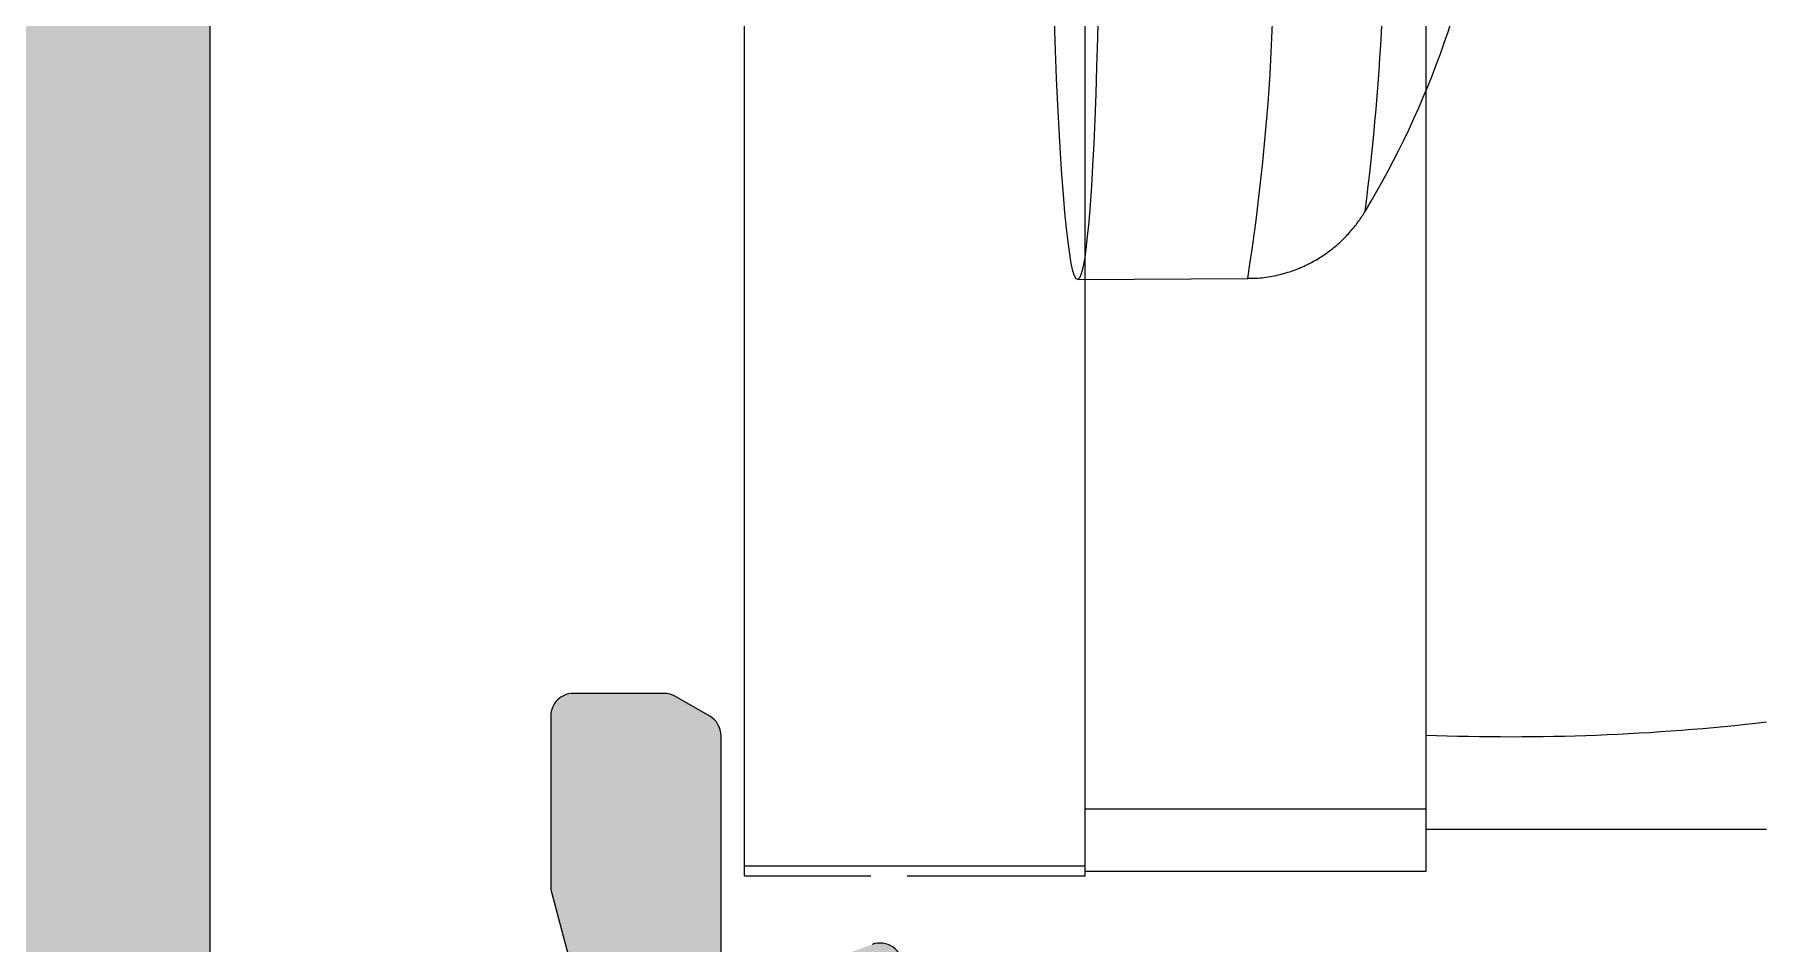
# Model space of a CAD drawing. Header units: millimetres. Extents: x 11061 to 11691, y 1937 to 2234.
# Drawn here: x 11309.14 to 11324.38, y 2113.62 to 2121.62 of the extents above; entities that cross this region are included whole.
import ezdxf

# ---------------------------------------------------------------- set-up
doc = ezdxf.new("R2010")
doc.units = ezdxf.units.MM
doc.layers.add('aksesuar', color=1, linetype='Continuous')

# ---------------------------------------------------------------- blocks, each defined once
blk = doc.blocks.new('fdhgdfhgf')
at = {"color": 7, "linetype": 'Continuous', "lineweight": 15}
for p, q in [((3133.558976584863, -760.0394378835497), (3133.558976584863, -742.761432514542)), ((3136.558976145277, -759.5389916980803), (3136.558976145277, -750.8858730737284)), ((3139.558975705693, -750.8858730737284), (3139.558975705693, -759.5389916980803)), ((3136.558976145277, -759.5389916980803), (3139.558975705693, -759.5389916980803)), ((3136.558976145277, -760.0394378835497), (3136.558976145277, -759.5389916980803)), ((3139.558975705693, -759.5389916980803), (3139.558975705693, -760.0886964658437)), ((3139.558975705693, -759.7167849028647), (3142.558976197431, -759.7167849028647)), ((3133.558976584863, -760.0394378835497), (3136.558976145277, -760.0394378835497)), ((3133.558976584863, -760.1284285495221), (3133.558976584863, -760.0394378835497)), ((3133.558976584863, -760.1284285495221), (3134.670924516211, -760.1284285495221)), ((3134.989664079438, -760.1284285495221), (3136.558976145277, -760.1284285495221)), ((3136.558976145277, -760.1284285495221), (3136.558976145277, -760.0394378835497)), ((3139.558975705693, -760.0886964658437), (3136.558976145277, -760.0886964658437))]:
    blk.add_line(p, q, dxfattribs=at)
blk.add_arc((3140.307864706759, -739.3420268029845), 19.56019817258553, 267.8058162588417, 276.6086046573972, dxfattribs=at)
blk = doc.blocks.new('V2 48 22')
at = {"color": 7, "linetype": 'Continuous', "lineweight": 15}
blk.add_line((3706.513717712516, 1267.080679624328), (3708.011803127812, 1267.089315885083), dxfattribs=at)
at = {"color": 7, "linetype": 'Continuous', "lineweight": 15, "flags": 128}
blk.add_lwpolyline([(3706.694588269634, 1269.468501595147), (3706.688463222574, 1269.206706897579), (3706.681490379742, 1268.955917722471), (3706.673698987666, 1268.717185966778), (3706.66512172615, 1268.491512954449), (3706.655794571212, 1268.279845236524), (3706.645756644178, 1268.083070620973), (3706.635050047605, 1267.902014448916), (3706.623719688681, 1267.737436132861), (3706.611813090864, 1267.590025971461), (3706.599380194568, 1267.460402254161), (3706.586473147677, 1267.349108667878), (3706.573146086834, 1267.256612016592), (3706.559454910363, 1267.183300263401), (3706.545457043815, 1267.129480903278), (3706.531211199108, 1267.095379673321), (3706.516777128266, 1267.08113960594), (3706.502215372797, 1267.086820428927), (3706.487587009764, 1267.112398314935), (3706.472953395608, 1267.157765981423), (3706.458375908788, 1267.222733140629), (3706.443915692351, 1267.307027297711), (3706.429633397473, 1267.41029489368), (3706.415588929058, 1267.532102788351), (3706.401841194491, 1267.671940077081), (3706.388447856546, 1267.829220233684), (3706.375465091538, 1268.003283570526), (3706.362947353694, 1268.193400005481), (3706.350947146759, 1268.398772124149), (3706.339514803769, 1268.618538524494), (3706.328698275945, 1268.851777429859), (3706.318542931563, 1269.097510555216), (3706.309091365667, 1269.354707210442)], dxfattribs=at)
at = {"color": 8, "linetype": 'Continuous', "lineweight": 15}
for centre, radius, start, end in [((3689.06330271929, 1270.06922536443), 19.18138494053185, 351.0626584181966, 3.424208091724548), ((3687.29764719511, 1270.451019572121), 21.92413279846724, 352.7430207501912, 2.20924098176922)]:
    blk.add_arc(centre, radius, start, end, dxfattribs=at)
at = {"color": 7, "linetype": 'Continuous', "lineweight": 15}
blk.add_arc((3702.191206405442, 1271.805839857831), 7.999999999999962, 328.9646077200936, 352.4806124000269, dxfattribs=at)
blk.add_open_spline([(3708.011809689319, 1267.09161934186), (3708.036220806564, 1267.091298709337), (3708.108922607079, 1267.09034379353), (3708.227814783418, 1267.107759101332), (3708.364736845338, 1267.141213195026), (3708.49319313351, 1267.189671709913), (3708.612058966475, 1267.250171755379), (3708.720397141333, 1267.321070424504), (3708.817327805069, 1267.400171578991), (3708.902500410469, 1267.485106629202), (3708.974474849576, 1267.573042161076), (3709.022275053408, 1267.640499786392), (3709.043083562985, 1267.677411647153), (3709.047289051465, 1267.684871691544)], degree=3, knots=[0, 0, 0, 0, 0.057544683664966, 0.1713810175236343, 0.2821290893682143, 0.390034033451184, 0.4952358012586823, 0.5977697263736178, 0.6975643341863405, 0.7943939378432187, 0.8878326353206889, 0.9773304975029175, 1, 1, 1, 1], dxfattribs=at)

msp = doc.modelspace()

# ---------------------------------------------------------------- hatches: boundary and pattern name
at = {"ltscale": 10}
h = msp.add_hatch(color=252, dxfattribs=at)
edge = h.paths.add_edge_path(flags=16)
edge.add_line((11294.58708712625, 2135.485401083617), (11294.58708719997, 2142.569714781076))
edge.add_line((11294.58708719997, 2142.569714781076), (11303.08708673056, 2142.569714781076))
edge.add_line((11303.08708673056, 2142.569714781076), (11303.08708700889, 2134.619715576526))
edge.add_arc((11304.08708702699, 2134.619715786475), 1.000000018096966, 180.0000120291892, 270.0000013099569)
edge.add_line((11304.08708704985, 2133.619715768378), (11308.98708718547, 2133.619716014891))
edge.add_line((11308.98708718547, 2133.619716014891), (11308.98708718547, 2105.769715827134))
edge.add_line((11308.98708718547, 2105.769715827134), (11294.58708719997, 2105.769715827134))
edge.add_line((11294.58708719997, 2105.769715827134), (11294.58708719997, 2133.619716014891))
edge.add_line((11294.58708719997, 2133.619716014891), (11295.8870870398, 2133.619715768377))
edge.add_arc((11295.88708720934, 2133.81971565816), 0.1999998897827704, 269.9999514324312, 405.0000394581809)
edge.add_line((11296.02850839025, 2133.961137033855), (11294.64566569089, 2135.343979733202))
edge.add_arc((11294.78708731901, 2135.485401090172), 0.2000001927653832, 180.0000018777504, 224.9999450735151, ccw=False)
edge = h.paths.add_edge_path()
edge.add_line((11316.68811835067, 2104.469716172842), (11316.68811832622, 2105.298142734244))
edge.add_arc((11316.48811852099, 2105.298142830009), 0.1999998052378187, 359.9999725653324, 405.0000146383061)
edge.add_line((11316.62953970338, 2105.43956408466), (11315.8579667854, 2106.211136944449))
edge.add_arc((11315.71654620504, 2106.06971719123), 0.1999983178673499, 44.99983244380881, 90.00022060519555)
edge.add_line((11315.71654543499, 2106.269715509096), (11310.58708702867, 2106.269714977769))
edge.add_line((11310.58708702867, 2106.269714977769), (11310.58708702867, 2111.719715964226))
edge.add_line((11310.58708702867, 2111.719715964226), (11313.68708711765, 2111.719715964226))
edge.add_line((11313.68708711765, 2111.719715964226), (11313.68708710567, 2111.519715607817))
edge.add_arc((11313.88708708765, 2111.519715674743), 0.1999999819898707, 180.000019172872, 270.0000058382091)
edge.add_line((11313.88708710803, 2111.319715692753), (11314.29068439855, 2111.319715692753))
edge.add_arc((11314.29068454463, 2111.519714519848), 0.1999988270950001, 269.9999581527945, 290.0000765913311)
edge.add_line((11314.35908842337, 2111.331777189301), (11316.65549117946, 2112.167599350904))
edge.add_arc((11316.58708690843, 2112.355538020416), 0.2000002194823347, 290.0000510034432, 359.9999947968474)
edge.add_line((11316.78708712792, 2112.355538002253), (11316.78708712792, 2113.419715732242))
edge.add_arc((11316.58708716226, 2113.419715685704), 0.1999999656567686, 1.33321036266e-05, 110.0000224730901)
edge.add_line((11316.51868307162, 2113.607654150759), (11315.455491107, 2113.220683955999))
edge.add_arc((11315.38708712842, 2113.40862251912), 0.2000000194830563, 179.9999747246632, 289.99998269881024, ccw=False)
edge.add_line((11315.18708710893, 2113.408622607347), (11315.18708710893, 2115.446510541248))
edge.add_arc((11314.98708695843, 2115.446510552521), 0.2000001505034666, 359.9999967704779, 419.9999803137162)
edge.add_line((11315.08708709319, 2115.619715729259), (11314.78708710417, 2115.792920684442))
edge.add_arc((11314.68708747453, 2115.619717289202), 0.1999983551235012, 59.99985045010855, 90.00011060534418)
edge.add_line((11314.68708708844, 2115.819715644325), (11313.88708710803, 2115.819715644325))
edge.add_arc((11313.88708702733, 2115.619715722655), 0.1999999216699551, 89.99997688140266, 179.9999981069952)
edge.add_line((11313.68708710567, 2115.619715729263), (11313.68708710567, 2114.118786906054))
edge.add_arc((11313.88708584118, 2114.118786733468), 0.1999987355166724, 179.9999505574006, 195.0000481759547)
edge.add_line((11313.69390194085, 2114.067023089285), (11313.88027227287, 2113.37147959148))
edge.add_arc((11313.68708718471, 2113.319715695691), 0.1999999479954208, -105.000029729446, 15.000029726148682, ccw=False)
edge.add_line((11313.63532328891, 2113.126530607525), (11312.9397797511, 2113.312900794004))
edge.add_arc((11312.88801514156, 2113.119713832028), 0.2000019426849723, 74.99991170491094, 89.99977080404386)
edge.add_line((11312.88801594161, 2113.319715774711), (11311.68615826194, 2113.319715774711))
edge.add_arc((11311.68615906878, 2113.119713725041), 0.2000020496723028, 90.00023114030273, 105.000084260038)
edge.add_line((11311.63439444517, 2113.312900794004), (11310.93885091828, 2113.126530607525))
edge.add_arc((11310.887086998, 2113.319715638264), 0.1999998988611159, 179.9999609108747, 285.0000407612565, ccw=False)
edge.add_line((11310.68708709914, 2113.319715774711), (11310.68708709158, 2123.019715627832))
edge.add_line((11310.68708709158, 2123.019715627832), (11310.38708713555, 2123.319715583874))
edge.add_line((11310.38708713555, 2123.319715583874), (11310.68708709158, 2123.619715656333))
edge.add_line((11310.68708709158, 2123.619715656333), (11310.68708709914, 2133.319715662951))
edge.add_arc((11310.88708707854, 2133.319715694424), 0.1999999794102671, 74.9999893115289, 180.0000090162097, ccw=False)
edge.add_line((11310.93885091828, 2133.512900830137), (11311.63439444517, 2133.326530410828))
edge.add_arc((11311.68615894331, 2133.519723359903), 0.2000076969525731, 255.000386432918, 269.9998048105007)
edge.add_line((11311.68615826194, 2133.319715662951), (11312.88801594161, 2133.319715662951))
edge.add_arc((11312.88801526703, 2133.51972325294), 0.2000075899903315, 270.0001932462671, 284.9996176009495)
edge.add_line((11312.9397797511, 2133.326530410828), (11313.63532328891, 2133.512900830137))
edge.add_arc((11313.68708711945, 2133.319715676724), 0.1999999941299583, -15.000006834157773, 105.00000683490231, ccw=False)
edge.add_line((11313.88027227287, 2133.26795184618), (11313.69390194085, 2132.572408348377))
edge.add_arc((11313.88708682812, 2132.520644574261), 0.1999997224579086, 164.9999890474828, 180.0000122189013)
edge.add_line((11313.68708710567, 2132.520644531609), (11313.68708710567, 2131.0197157084))
edge.add_arc((11313.88708711468, 2131.019715685941), 0.2000000090186998, 179.9999935657875, 269.9999980950166)
edge.add_line((11313.88708710803, 2130.819715676922), (11314.68708708844, 2130.819715676922))
edge.add_arc((11314.68708709913, 2131.019715433039), 0.1999997561171553, 269.9999969378393, 300.0000420052495)
edge.add_line((11314.78708710417, 2130.846510636804), (11315.08708709319, 2131.019715708401))
edge.add_arc((11314.98708716932, 2131.192920763396), 0.199999939627264, 299.9999848040396, 360.0000047559597)
edge.add_line((11315.18708710894, 2131.192920779997), (11315.18708710893, 2133.230808830313))
edge.add_arc((11315.38708720031, 2133.230808815864), 0.2000000913776551, 70.00004671571378, 179.9999958608127, ccw=False)
edge.add_line((11315.455491107, 2133.418747481661), (11316.51868307162, 2133.031777170487))
edge.add_arc((11316.58708710588, 2133.219715716055), 0.2000000220325245, 250.0000005921705, 359.9999969530431)
edge.add_line((11316.78708712792, 2133.219715705419), (11316.78708712792, 2134.283893435409))
edge.add_arc((11316.58708673891, 2134.283893298544), 0.2000003890046368, 3.92088377652e-05, 69.99991499139301)
edge.add_line((11316.65549117946, 2134.471832086756), (11314.90858392865, 2135.107654100467))
edge.add_arc((11314.84018093766, 2134.919721804554), 0.1999937924619698, 69.99966908179633, 90.0002961777722)
edge.add_line((11314.84017990383, 2135.119715597013), (11304.58708697646, 2135.119715329438))
edge.add_line((11304.58708697646, 2135.119715329438), (11304.58708707037, 2142.986872927472))
edge.add_arc((11304.38708729572, 2142.98687309411), 0.1999997746402164, 359.9999522618431, 404.9999946904198)
edge.add_line((11304.52850850571, 2143.128294277888), (11303.64566582685, 2144.011137189573))
edge.add_arc((11303.50424392492, 2143.869714245819), 0.2000015084018111, 45.00021104387224, 89.99984200825872)
edge.add_line((11303.50424447642, 2144.06971575422), (11294.1699296587, 2144.06971575422))
edge.add_arc((11294.16993034142, 2143.869713929073), 0.2000018251477159, 90.00019558033753, 134.9997513706581)
edge.add_line((11294.02850830829, 2144.011137189573), (11293.14566586228, 2143.12829427789))
edge.add_arc((11293.28708522602, 2142.986873858868), 0.1999979283824403, 134.9997862280221, 180.0002668279146)
edge.add_line((11293.08708729764, 2142.986872927472), (11293.08708729764, 2100.769715516548))
edge.add_arc((11293.28708710775, 2100.769715411597), 0.199999810113162, 179.9999699336539, 270.000030059181)
edge.add_line((11293.28708721268, 2100.569715601484), (11295.77161722487, 2100.569715601484))
edge.add_arc((11295.77161690971, 2100.769715569075), 0.1999999675913298, 270.0000902866024, 329.99999131287)
edge.add_line((11295.94482194723, 2100.669715559018), (11296.06029222783, 2100.86971547408))
edge.add_arc((11295.88708697513, 2100.96971513579), 0.1999999797673517, 330.0001085588442, 360.0002181481788)
edge.add_line((11296.08708695489, 2100.969715897271), (11296.08708695487, 2101.369715727398))
edge.add_arc((11295.88708728011, 2101.369715967697), 0.1999996747649809, 359.9999311592696, 450.0000688425542)
edge.add_line((11295.8870870398, 2101.569715642462), (11294.6870870838, 2101.569715642461))
edge.add_arc((11294.68708712894, 2101.769715602675), 0.1999999602138643, 180.0000129345054, 269.9999870699239, ccw=False)
edge.add_line((11294.48708716873, 2101.769715557525), (11294.48708716871, 2104.069715512075))
edge.add_arc((11294.68708740695, 2104.06971565457), 0.2000002382324878, 90.00009257329219, 180.0000408217064, ccw=False)
edge.add_line((11294.6870870838, 2104.269715892802), (11301.48708698988, 2104.269715892801))
edge.add_arc((11301.48708672343, 2104.069715478445), 0.200000414356264, 9.634254695356503e-06, 89.99992366633057, ccw=False)
edge.add_line((11301.68708713779, 2104.069715512075), (11301.68708713779, 2101.769715557525))
edge.add_arc((11301.48708700143, 2101.769715778812), 0.2000001363501512, 269.99999669091085, 359.99993660620976, ccw=False)
edge.add_line((11301.48708698988, 2101.569715642461), (11300.28708703388, 2101.569715642462))
edge.add_arc((11300.2870870149, 2101.369715746368), 0.1999998960943112, 89.99999456117298, 180.0000054346582)
edge.add_line((11300.08708711881, 2101.369715727397), (11300.08708711881, 2100.969715897271))
edge.add_arc((11300.28708768982, 2100.969715697471), 0.2000005710168586, 179.9999427616463, 209.9999794511327)
edge.add_line((11300.11388207869, 2100.869715474082), (11300.22935212639, 2100.669715559018))
edge.add_arc((11300.4025574058, 2100.76971598803), 0.200000386546424, 210.0000779816181, 269.9999071174958)
edge.add_line((11300.40255708158, 2100.569715601484), (11303.58708702939, 2100.569715601484))
edge.add_arc((11303.58708697917, 2101.569715692677), 1.000000091192598, 270.00000287749, 359.9999971229269)
edge.add_line((11304.58708707037, 2101.569715642462), (11304.58708707037, 2101.769715557525))
edge.add_arc((11304.38708748845, 2101.769715890676), 0.1999995819123503, 359.9999045590853, 450.0000954487314)
edge.add_line((11304.38708715528, 2101.969715472588), (11303.08708673056, 2101.969714831739))
edge.add_line((11303.08708673056, 2101.969714831739), (11303.08708700889, 2104.069715512075))
edge.add_arc((11303.28708751997, 2104.069715381728), 0.2000005110744401, 90.00010403866122, 179.9999626584085, ccw=False)
edge.add_line((11303.2870871568, 2104.269715892802), (11314.48811832919, 2104.269715892801))
edge.add_arc((11314.48811795584, 2104.069715517078), 0.2000003757232066, -1.432806186585367e-06, 89.99989304263528, ccw=False)
edge.add_line((11314.68811833157, 2104.069715512077), (11314.68811833157, 2102.269715810845))
edge.add_arc((11314.48811866629, 2102.269715561063), 0.1999996652804039, -90.00009656951153, 7.155751870868698e-05, ccw=False)
edge.add_line((11314.48811832919, 2102.069715895782), (11313.48811831731, 2102.069715895782))
edge.add_arc((11313.48811867804, 2101.869715532688), 0.2000003630948242, 90.00010333961268, 180.0000050505581)
edge.add_line((11313.28811831494, 2101.869715515058), (11313.28811831494, 2100.669715559016))
edge.add_arc((11313.48811839241, 2100.669715721417), 0.2000000774649678, 180.0000465244491, 269.999978487153)
edge.add_line((11313.48811831731, 2100.469715643952), (11314.38708709266, 2100.469715517191))
edge.add_line((11314.38708709266, 2100.469715517191), (11314.38708709943, 2099.16971573038))
edge.add_arc((11314.18708732367, 2099.169715591075), 0.1999997757568393, -90.00006492283012, 3.9908101314267697e-05, ccw=False)
edge.add_line((11314.18708709705, 2098.969715815318), (11314.08399970619, 2098.969715815315))
edge.add_arc((11314.08400006176, 2098.869715293864), 0.1000005214519504, 90.000203725855, 159.9997838266574)
edge.add_line((11313.99003043872, 2098.903917841085), (11313.38372956816, 2097.23811961504))
edge.add_arc((11313.57166835159, 2097.169715689923), 0.2000002082300985, 160.0000532800969, 274.9999197535845)
edge.add_line((11313.58909923925, 2096.970476518453), (11316.16098488807, 2097.195487461904))
edge.add_arc((11316.1522690424, 2097.295106712348), 0.0999998051240017, 275.0001658622937, 315.000334230326)
edge.add_line((11316.22297999521, 2097.224396584513), (11316.62687791955, 2097.628294508859))
edge.add_arc((11316.48545677587, 2097.76971578748), 0.1999997948200613, 314.9999726657799, 435.000043256976)
edge.add_line((11316.53722038594, 2097.96290079363), (11316.31414941297, 2098.022672637947))
edge.add_arc((11316.34003110541, 2098.119265170305), 0.099999896553309, 195.0001258976613, 255.0001099147293, ccw=False)
edge.add_line((11316.24343867957, 2098.093383080323), (11315.68708721267, 2100.169716026811))
edge.add_line((11315.68708721267, 2100.169716026811), (11315.6870871294, 2100.469715643952))
edge.add_arc((11315.88708711519, 2100.46971570075), 0.1999999857895713, 2.7640512449125936, 180.0000162715131, ccw=False)
edge.add_arc((11316.09697599497, 2100.479849010644), 0.0101333666908894, 182.7642286848612, 269.9997099997142)
edge.add_line((11316.09697594368, 2100.469715643953), (11320.38708711245, 2100.469715643953))
edge.add_arc((11320.38708722622, 2100.269715842656), 0.1999998012969309, -3.2591494573352975e-05, 90.00003259058252, ccw=False)
edge.add_line((11320.58708702751, 2100.26971572889), (11320.58708702751, 2099.869715898763))
edge.add_arc((11320.57695402974, 2099.869715382164), 0.0101329977897682, -31.39933760096619, 0.0029210445458716094, ccw=False)
edge.add_line((11320.58560311911, 2099.864436092708), (11319.61474643732, 2098.273917623568))
edge.add_arc((11319.78545649083, 2098.169715688459), 0.1999999141196881, 148.5999820484117, 270.0000211526346)
edge.add_line((11319.78545656466, 2097.969715774339), (11320.74240920224, 2097.969715774337))
edge.add_arc((11320.74240962539, 2098.969714939391), 0.999999165054596, 269.999975755307, 328.6000269771943)
edge.add_line((11321.5959599553, 2098.448706144452), (11322.38708747267, 2099.744779613047))
edge.add_line((11322.38708747267, 2099.744779613047), (11323.17821420071, 2098.448706144452))
edge.add_arc((11324.03176461921, 2098.969715097234), 0.9999993228970728, 211.3999780979065, 270.0000191685501)
edge.add_line((11324.03176495376, 2097.969715774337), (11324.98871759134, 2097.969715774336))
edge.add_arc((11324.98871767871, 2098.169715746185), 0.199999971848574, 269.9999749717718, 391.3999884816292)
edge.add_line((11325.15942783508, 2098.273917623567), (11324.18857103688, 2099.864436092709))
edge.add_arc((11324.19722130166, 2099.869715712515), 0.0101341731782386, 179.9989470078822, 211.3974695536798, ccw=False)
edge.add_line((11324.18708712848, 2099.869715898763), (11324.18708712848, 2100.26971572889))
edge.add_arc((11324.38708701055, 2100.269715761883), 0.1999998820701733, 89.99999054928219, 180.0000094516297, ccw=False)
edge.add_line((11324.38708704354, 2100.469715643953), (11328.67719827056, 2100.469715643952))
edge.add_arc((11328.67719820839, 2100.479849010588), 0.0101333666362553, 270.0003515699723, 357.2357716201361)
edge.add_arc((11328.88708700827, 2100.469715786584), 0.1999999019019564, -4.0861078673515294e-05, 177.235972212777, ccw=False)
edge.add_line((11329.08708691017, 2100.469715643952), (11329.08708633576, 2100.169716026811))
edge.add_line((11329.08708633576, 2100.169716026811), (11328.53073530185, 2098.093383080323))
edge.add_arc((11328.43414345226, 2098.119264487543), 0.0999991632278865, 284.999833465873, 345.0001665149663, ccw=False)
edge.add_line((11328.46002485945, 2098.022672637947), (11328.23695377009, 2097.962900793629))
edge.add_arc((11328.28871746847, 2097.769715763804), 0.1999998405438689, 104.9999794234851, 225.0000046439951)
edge.add_line((11328.14729623644, 2097.628294508857), (11328.55119416081, 2097.224396584511))
edge.add_arc((11328.62190532726, 2097.295107117853), 0.1000002429273454, 224.9997435036701, 264.9996327768125)
edge.add_line((11328.61318909332, 2097.195487461903), (11331.18507493133, 2096.970476518451))
edge.add_arc((11331.20250586355, 2097.169715655734), 0.2000001780587169, 265.0000666727499, 379.9999602886468)
edge.add_line((11331.39044460244, 2097.23811961504), (11330.78414386281, 2098.903917841085))
edge.add_arc((11330.69017406113, 2098.86971503874), 0.1000007765760473, 20.0003185254503, 89.9998606764177)
edge.add_line((11330.69017430429, 2098.969715815315), (11330.58708720449, 2098.969715815316))
edge.add_arc((11330.58708674851, 2099.169715274408), 0.1999994590924311, 179.9998693735469, 270.0001306285375, ccw=False)
edge.add_line((11330.38708728941, 2099.169715730379), (11330.38708785264, 2100.469715517191))
edge.add_line((11330.38708785264, 2100.469715517191), (11331.87212800072, 2100.469715643952))
edge.add_arc((11331.87212797399, 2100.669715368506), 0.1999997245542591, 270.0000076597379, 355.0000849243726)
edge.add_line((11332.07136666504, 2100.652284539277), (11332.38632612064, 2104.252284407402))
edge.add_arc((11332.18708684638, 2104.269715481034), 0.2000003268320677, 355.0000297357806, 449.999958671695)
edge.add_line((11332.18708699065, 2104.469715807866), (11327.98811830031, 2104.469715807866))
edge.add_arc((11327.98811852575, 2104.269715600188), 0.2000002076779086, 90.00006458309821, 179.9999753578025)
edge.add_arc((11328.58811818034, 2104.269715629153), 0.7999998622655199, 179.9999959139117, 270.0000236942462)
edge.add_line((11328.58811851117, 2103.469715766888), (11330.28811806526, 2103.46971600893))
edge.add_line((11330.28811806526, 2103.46971600893), (11330.28811806526, 2102.069716524511))
edge.add_line((11330.28811806526, 2102.069716524511), (11316.68811835067, 2102.069716524511))
edge.add_line((11316.68811835067, 2102.069716524511), (11316.68811835067, 2103.46971600893))
edge.add_line((11316.68811835067, 2103.46971600893), (11317.9881183562, 2103.469715766888))
edge.add_arc((11317.98811838664, 2103.669715714273), 0.1999999473853543, 269.9999912777884, 404.9999996191311)
edge.add_line((11318.12953970662, 2103.811137032366), (11317.5295397286, 2104.411137243218))
edge.add_arc((11317.38811762974, 2104.269713824027), 0.200001983838812, 45.00026745975803, 89.99981894097525)
edge.add_line((11317.38811826176, 2104.469715807865), (11316.68811835067, 2104.469716172842))
h.paths.add_polyline_path([(11317.58708724469, 2084.169715266853), (11330.18708632978, 2084.169715266853), (11330.18708632978, 2080.969716977505), (11317.58708724469, 2080.969716977505)], flags=16)
edge = h.paths.add_edge_path()
edge.add_line((11331.68708720298, 2081.135400649248), (11331.68708720298, 2083.604030179701))
edge.add_arc((11331.88708819123, 2083.604030309322), 0.2000009882412785, 135.000149323546, 180.0000371333786, ccw=False)
edge.add_line((11331.74566576762, 2083.745451995778), (11332.32850834108, 2084.328294103546))
edge.add_arc((11332.18708768384, 2084.469715058368), 0.1999992218895578, 314.9999397180877, 360.0002467326769)
edge.add_line((11332.38708690572, 2084.469715919624), (11332.38708690572, 2085.46971549494))
edge.add_arc((11332.18708771173, 2085.469716216015), 0.1999991939910609, 359.9997934265052, 450.000206577794)
edge.add_line((11332.18708699065, 2085.669715410004), (11330.38708785264, 2085.669714581398))
edge.add_line((11330.38708785264, 2085.669714581398), (11330.38708728941, 2086.969715323578))
edge.add_arc((11330.58708620487, 2086.969716323183), 0.1999989154621698, 89.99971363109819, 180.0002863672082, ccw=False)
edge.add_line((11330.58708720449, 2087.169715238642), (11330.69017430429, 2087.169715238642))
edge.add_arc((11330.6901733726, 2087.269716756473), 0.1000015178355885, 270.0005338111068, 339.9996680198885)
edge.add_line((11330.78414386281, 2087.235513678531), (11331.39044460244, 2088.901311438917))
edge.add_arc((11331.20250619595, 2088.969715653281), 0.1999999529404708, 339.999938480106, 455.0000345586853)
edge.add_line((11331.18507493133, 2089.168954535505), (11328.61318909332, 2088.943943592053))
edge.add_arc((11328.62190402216, 2088.84432559589), 0.0999984757092035, 94.99970518326103, 135.0002115408132)
edge.add_line((11328.55119416081, 2088.915034935106), (11328.14729623644, 2088.511137476421))
edge.add_arc((11328.28871816539, 2088.369715870515), 0.2000005815106543, 135.0000654389028, 254.9998707570095)
edge.add_line((11328.23695377009, 2088.176530260326), (11328.46002485945, 2088.11675841601))
edge.add_arc((11328.43414464071, 2088.020167754863), 0.0999977076880864, 14.999351980906226, 75.00064803825472, ccw=False)
edge.add_line((11328.53073530185, 2088.046047973634), (11329.08708633576, 2085.969715934425))
edge.add_line((11329.08708633576, 2085.969715934425), (11329.08708691019, 2085.669715410004))
edge.add_arc((11328.88708700829, 2085.669715585824), 0.1999999019018739, 182.7640277860859, 359.9999496312666, ccw=False)
edge.add_arc((11328.67719877339, 2085.659582620164), 0.0101327898530253, 2.76292336862769, 90.002843223634)
edge.add_line((11328.67719827056, 2085.669715410004), (11324.38708704354, 2085.669715410004))
edge.add_arc((11324.3870875542, 2085.869715835716), 0.2000004257126543, 180.0001462895863, 269.99985370911094, ccw=False)
edge.add_line((11324.18708712848, 2085.869715325068), (11324.18708712848, 2086.269716086517))
edge.add_arc((11324.19722233005, 2086.269715518043), 0.0101352015831947, 148.60416435563, 179.996786328841, ccw=False)
edge.add_line((11324.18857103688, 2086.274995426911), (11325.15942783508, 2087.86551343039))
edge.add_arc((11324.98871741657, 2087.96971546682), 0.2000002784618363, 328.6000117537281, 449.9999499312709)
edge.add_line((11324.98871759134, 2088.169715745281), (11324.03176495376, 2088.169715745279))
edge.add_arc((11324.03176511029, 2087.169715547278), 1.000000198000462, 90.00000896850518, 148.5999937648525)
edge.add_line((11323.17821420071, 2087.690725375166), (11322.38708747267, 2086.39465234819))
edge.add_line((11322.38708747267, 2086.39465234819), (11321.5959599553, 2087.690725375166))
edge.add_arc((11320.74240913431, 2087.169715705141), 1.00000004013846, 31.40000115942923, 89.99999610825526)
edge.add_line((11320.74240920224, 2088.169715745279), (11319.78545656466, 2088.169715745281))
edge.add_arc((11319.78545675296, 2087.969715524549), 0.200000220732433, 90.00005394375322, 211.4000177170663)
edge.add_line((11319.61474643732, 2087.86551343039), (11320.58560311911, 2086.274995426911))
edge.add_arc((11320.57695300179, 2086.269715848547), 0.0101340257268801, 0.001345439251508651, 31.397703876277376, ccw=False)
edge.add_line((11320.58708702751, 2086.269716086517), (11320.58708702751, 2085.869715325068))
edge.add_arc((11320.38708668258, 2085.869715754941), 0.2000003449369685, 270.0001231505131, 359.9998768507897, ccw=False)
edge.add_line((11320.38708711245, 2085.669715410004), (11316.09697594368, 2085.669715410004))
edge.add_arc((11316.09697542998, 2085.659582620124), 0.0101327898935028, 89.99709524071834, 177.2370764163623)
edge.add_arc((11315.88708711519, 2085.669715671659), 0.1999999857896095, 180.000074958623, 357.2359487556027, ccw=False)
edge.add_line((11315.6870871294, 2085.669715410004), (11315.68708721267, 2085.969715934425))
edge.add_line((11315.68708721267, 2085.969715934425), (11316.24343867957, 2088.046047973634))
edge.add_arc((11316.34002991694, 2088.020167072125), 0.099998440984109, 104.99940857833539, 165.0003556092741, ccw=False)
edge.add_line((11316.31414941297, 2088.11675841601), (11316.53722038594, 2088.176530260326))
edge.add_arc((11316.48545607894, 2088.369715846842), 0.20000053579042, 285.0001065641678, 404.9999572498004)
edge.add_line((11316.62687791955, 2088.511137476421), (11316.22297999521, 2088.915034935106))
edge.add_arc((11316.15227034749, 2088.844326001378), 0.0999980379286455, 44.99971072628475, 85.00049617733013)
edge.add_line((11316.16098488807, 2088.943943592053), (11313.58909923925, 2089.168954535505))
edge.add_arc((11313.57166801919, 2088.969715619098), 0.1999999831094296, 84.99997901371317, 200.0000479528876)
edge.add_line((11313.38372956816, 2088.901311438917), (11313.99003043874, 2087.235513678531))
edge.add_arc((11314.0840007503, 2087.269716501341), 0.1000012627070091, 200.0002296251316, 269.9994017809755)
edge.add_line((11314.08399970619, 2087.16971523864), (11314.18708709705, 2087.169715238642))
edge.add_arc((11314.1870878673, 2086.969716006528), 0.1999992321152587, -0.00019565168787494258, 90.00022066263881, ccw=False)
edge.add_line((11314.38708709941, 2086.969715323578), (11314.38708709266, 2085.669714581398))
edge.add_line((11314.38708709266, 2085.669714581398), (11313.28708709866, 2085.669714581398))
edge.add_line((11313.28708709866, 2085.669714581398), (11313.28708710093, 2084.534930586933))
edge.add_arc((11313.78708776613, 2084.534930421385), 0.5000006651974055, 179.9999810295472, 232.320382057538)
edge.add_line((11313.48146459134, 2084.139209382986), (11314.16483810662, 2083.611427642181))
edge.add_arc((11314.28708725522, 2083.769715728694), 0.1999999316697429, 232.3203519771967, 389.4070338149773)
edge.add_line((11314.46131790362, 2083.867917835731), (11314.34656474743, 2084.071513496878))
edge.add_arc((11314.52079516632, 2084.169715642308), 0.1999997505803276, 69.99986176932458, 209.4070756810013, ccw=False)
edge.add_line((11314.5891995631, 2084.357653767057), (11315.7164965974, 2083.9473518974))
edge.add_arc((11315.58708653829, 2083.46438857138), 0.5000005376788479, -1.994177569031308e-05, 74.99995285531492, ccw=False)
edge.add_line((11316.08708707596, 2083.464388397355), (11316.08708707596, 2081.275042431595))
edge.add_arc((11315.58708744477, 2081.275042493322), 0.4999996311942997, 284.9999674382548, 359.99999292658595, ccw=False)
edge.add_line((11315.7164965974, 2080.792079862872), (11314.53885090283, 2080.476530270756))
edge.add_arc((11314.48708740482, 2080.669715821685), 0.200000292034045, 180.0000432328164, 284.9998853409954, ccw=False)
edge.add_line((11314.28708711279, 2080.669715670774), (11314.28708711279, 2080.96971600903))
edge.add_arc((11314.08708712898, 2080.969715689134), 0.199999983805638, 9.16433742362e-05, 120.0000140297271)
edge.add_line((11313.98708709467, 2081.14292073138), (11313.53708709663, 2080.883112716531))
edge.add_arc((11313.78708572567, 2080.450100811137), 0.4999986247348036, 119.9999095830749, 180.0000953185423)
edge.add_line((11313.28708710093, 2080.450099979328), (11313.28708709866, 2079.469713937668))
edge.add_line((11313.28708709866, 2079.469713937668), (11332.38708631787, 2079.469713937668))
edge.add_line((11332.38708631787, 2079.469713937668), (11332.38708690572, 2080.269715840648))
edge.add_arc((11332.18709020801, 2080.269716816131), 0.1999966977191091, 359.9997205400306, 405.0003598134937)
edge.add_line((11332.32850834108, 2080.411136725402), (11331.74566576762, 2080.993979764493))
edge.add_arc((11331.88708638976, 2081.13540070476), 0.1999991867798661, 180.0000159032341, 225.0000644437393, ccw=False)

# ---------------------------------------------------------------- linework, layer by layer
at = {"color": 252, "ltscale": 10}
msp.add_lwpolyline([(11310.68708709914, 2113.319715774711), (11310.68708709158, 2123.019715627832)], dxfattribs=at)
for points in [[(11315.18708710893, 2113.408622607347), (11315.18708710893, 2115.446510541248, 0.2679491154695043), (11315.08708709319, 2115.619715729259), (11314.78708710417, 2115.792920684442, 0.131653652403627), (11314.68708708844, 2115.819715644325), (11313.88708710803, 2115.819715644325, 0.4142136708772885), (11313.68708710567, 2115.619715729263), (11313.68708710567, 2114.118786906054, 0.065543890586366), (11313.69390194085, 2114.067023089285), (11313.88027227287, 2113.37147959148, -0.5773506150883057)], [(11316.78708712792, 2113.419715732242, 0.5205671012452842), (11316.51868307162, 2113.607654150759)]]:
    msp.add_lwpolyline(points, format="xyb", dxfattribs=at)

# ---------------------------------------------------------------- block references
at = {"layer": 'aksesuar', "color": 30}
for name, p in [('fdhgdfhgf', (8181.835623064148, 2874.340185977132)), ('V2 48 22', (7611.813572704233, 852.384907660818))]:
    msp.add_blockref(name, p, dxfattribs=at)

doc.saveas('drawing.dxf')
